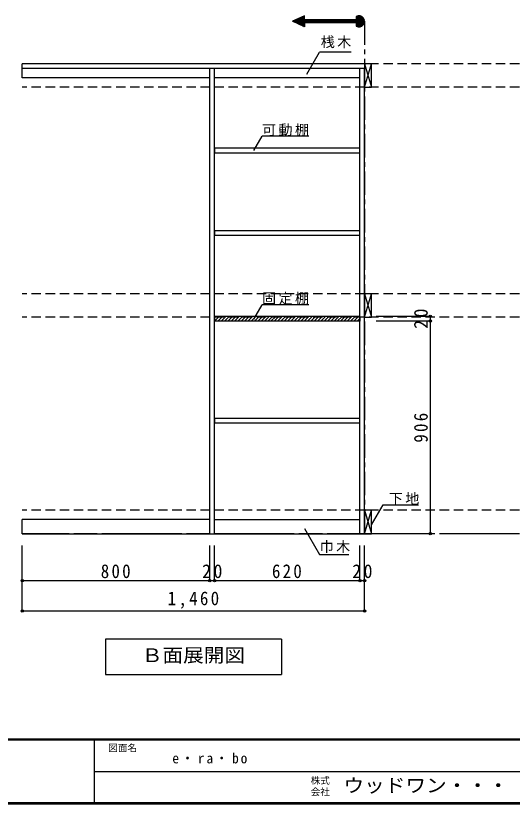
# Model space of a CAD drawing. Units: millimetres at full size, sheet at 1:20. Extents: x -8005 to 8005, y -2932 to 2722.
# Drawn here: x -4439 to -2322, y -2864 to 496 of the extents above; entities that cross this region are included whole.
import ezdxf
from ezdxf.enums import TextEntityAlignment as Align

# ---------------------------------------------------------------- set-up
doc = ezdxf.new("R2010")
doc.units = ezdxf.units.MM
doc.header["$LTSCALE"] = 20
doc.header["$PDMODE"] = 32
doc.header["$PDSIZE"] = 10
doc.linetypes.add('CHAIN1', pattern=[8, 5, -1, 1, -1])
doc.linetypes.add('DASHED2', pattern=[3, 2, -1])
for name, color, linetype in [('0-2_本体', 2, 'Continuous'), ('0-3_固定棚', 2, 'Continuous'), ('0-4_可動棚', 3, 'Continuous'), ('0-7_桟木・巾木', 2, 'Continuous'), ('0-8_引き出し', 2, 'Continuous'), ('0-A_文字', 7, 'Continuous'), ('0-B_寸法', 4, 'Continuous'), ('0-C_ハッチ', 4, 'Continuous'), ('F-1_枠', 6, 'Continuous'), ('F-A_文字', 7, 'Continuous')]:
    doc.layers.add(name, color=color, linetype=linetype)
doc.styles.add('ＭＳ ゴシック', font='')
doc.styles.get('ＭＳ ゴシック').set_extended_font_data('MS Gothic')

msp = doc.modelspace()

# ---------------------------------------------------------------- linework, layer by layer
at = {"layer": '0-2_本体', "color": 3}
for p, q in [((-2951.69, 291.73), (-4411.69, 291.73)), ((-4411.69, 271.73), (-4411.69, 291.73)), ((-2951.69, 271.73), (-4411.69, 271.73)), ((-3611.69, -1711.27), (-3611.69, 271.73)), ((-3591.69, -1711.27), (-3591.69, 271.73)), ((-2951.69, 291.73), (-2951.69, 271.73)), ((-2951.69, -1711.27), (-2951.69, 271.73)), ((-4411.69, -1711.27), (-2951.69, -1711.27))]:
    msp.add_line(p, q, dxfattribs=at)
msp.add_lwpolyline([(-2951.69, -1711.27), (-2971.69, -1711.27), (-2971.69, 271.73)], dxfattribs=at)
at = {"layer": '0-3_固定棚', "color": 3}
for p, q in [((-3591.69, -785.27), (-3591.69, -805.27)), ((-2971.69, -785.27), (-3591.69, -785.27)), ((-2971.69, -805.27), (-3591.69, -805.27)), ((-2971.69, -785.27), (-2971.69, -805.27))]:
    msp.add_line(p, q, dxfattribs=at)
at = {"layer": '0-4_可動棚'}
for p, q in [((-2972.69, -68.77), (-3590.69, -68.77)), ((-3590.69, -88.77), (-3590.69, -68.77)), ((-2972.69, -88.77), (-3590.69, -88.77)), ((-2972.69, -88.77), (-2972.69, -68.77)), ((-2972.69, -420.77), (-3590.69, -420.77)), ((-3590.69, -440.77), (-3590.69, -420.77)), ((-2972.69, -440.77), (-2972.69, -420.77)), ((-2972.69, -440.77), (-3590.69, -440.77)), ((-2972.69, -1220.77), (-3590.69, -1220.77)), ((-3590.69, -1240.77), (-3590.69, -1220.77)), ((-2972.69, -1240.77), (-3590.69, -1240.77)), ((-2972.69, -1240.77), (-2972.69, -1220.77))]:
    msp.add_line(p, q, dxfattribs=at)
at = {"layer": '0-7_桟木・巾木', "color": 7}
for p, q in [((-4411.69, 231.73), (-4411.69, 271.73)), ((-3611.69, 231.73), (-4411.69, 231.73)), ((-2971.69, 231.73), (-3591.69, 231.73)), ((-4411.69, -1711.27), (-4411.69, -1651.27)), ((-3611.69, -1651.27), (-4411.69, -1651.27)), ((-3591.69, -1651.27), (-2971.69, -1651.27))]:
    msp.add_line(p, q, dxfattribs=at)
at = {"layer": '0-8_引き出し', "color": 7}
for p, q in [((-2951.69, 291.73), (-2921.69, 191.73)), ((-2951.69, 191.73), (-2921.69, 291.73)), ((-2951.69, -688.27), (-2921.69, -788.27)), ((-2951.69, -788.27), (-2921.69, -688.27)), ((-2951.69, -1611.27), (-2921.69, -1711.27)), ((-2951.69, -1711.27), (-2921.69, -1611.27))]:
    msp.add_line(p, q, dxfattribs=at)
at = {"layer": '0-8_引き出し', "color": 3}
for points in [[(-2921.69, 191.73), (-2921.69, 291.73), (-2951.69, 291.73), (-2951.69, 191.73)], [(-2921.69, -788.27), (-2921.69, -688.27), (-2951.69, -688.27), (-2951.69, -788.27)], [(-2921.69, -1711.27), (-2921.69, -1611.27), (-2951.69, -1611.27), (-2951.69, -1711.27)]]:
    msp.add_lwpolyline(points, close=True, dxfattribs=at)
at = {"layer": '0-A_文字'}
for p, q in [((-3207.59, 496.21), (-3258.41, 472.6)), ((-3207.59, 448.99), (-3258.41, 472.6)), ((-3256.73, 471.82), (-3257.79, 472.88)), ((-3251.45, 469.36), (-3255.86, 473.78)), ((-3246.16, 466.91), (-3253.93, 474.68)), ((-3240.88, 464.45), (-3252, 475.57)), ((-3235.6, 462), (-3250.07, 476.47)), ((-3230.31, 459.54), (-3248.14, 477.37)), ((-3225.03, 457.09), (-3246.21, 478.26)), ((-3219.75, 454.64), (-3244.28, 479.16)), ((-3214.46, 452.18), (-3242.34, 480.06)), ((-3209.18, 449.73), (-3240.41, 480.96)), ((-3207.59, 450.96), (-3238.48, 481.85)), ((-3207.59, 453.79), (-3236.55, 482.75)), ((-3207.59, 456.62), (-3234.62, 483.65)), ((-3207.59, 459.45), (-3232.69, 484.55)), ((-3207.59, 462.27), (-3230.76, 485.44)), ((-3207.59, 465.1), (-3228.83, 486.34)), ((-3206.36, 466.7), (-3226.89, 487.24)), ((-3203.53, 466.7), (-3224.96, 488.13)), ((-3200.7, 466.7), (-3223.03, 489.03)), ((-3197.87, 466.7), (-3221.1, 489.93)), ((-3207.59, 479.24), (-3219.17, 490.83)), ((-3207.59, 482.07), (-3217.24, 491.72)), ((-3207.59, 484.9), (-3215.31, 492.62)), ((-3207.59, 487.73), (-3213.38, 493.52)), ((-3207.59, 490.56), (-3211.44, 494.42)), ((-3207.59, 493.39), (-3209.51, 495.31)), ((-3207.59, 478.49), (-3207.59, 496.21)), ((-3195.04, 466.7), (-3206.84, 478.49)), ((-3192.21, 466.7), (-3204.01, 478.49)), ((-3189.39, 466.7), (-3201.18, 478.49)), ((-3186.56, 466.7), (-3198.35, 478.49)), ((-3183.73, 466.7), (-3195.52, 478.49)), ((-3180.9, 466.7), (-3192.69, 478.49)), ((-3178.07, 466.7), (-3189.87, 478.49)), ((-3175.24, 466.7), (-3187.04, 478.49)), ((-3172.42, 466.7), (-3184.21, 478.49)), ((-3169.59, 466.7), (-3181.38, 478.49)), ((-3166.76, 466.7), (-3178.55, 478.49)), ((-3163.93, 466.7), (-3175.72, 478.49)), ((-3161.1, 466.7), (-3172.9, 478.49)), ((-3158.27, 466.7), (-3170.07, 478.49)), ((-3155.44, 466.7), (-3167.24, 478.49)), ((-3152.62, 466.7), (-3164.41, 478.49)), ((-3149.79, 466.7), (-3161.58, 478.49)), ((-3146.96, 466.7), (-3158.75, 478.49)), ((-3144.13, 466.7), (-3155.92, 478.49)), ((-3141.3, 466.7), (-3153.1, 478.49)), ((-3138.47, 466.7), (-3150.27, 478.49)), ((-3135.65, 466.7), (-3147.44, 478.49)), ((-3132.82, 466.7), (-3144.61, 478.49)), ((-3129.99, 466.7), (-3141.78, 478.49)), ((-3127.16, 466.7), (-3138.95, 478.49)), ((-3124.33, 466.7), (-3136.13, 478.49)), ((-3121.5, 466.7), (-3133.3, 478.49)), ((-3118.68, 466.7), (-3130.47, 478.49)), ((-3115.85, 466.7), (-3127.64, 478.49)), ((-3113.02, 466.7), (-3124.81, 478.49)), ((-3110.19, 466.7), (-3121.98, 478.49)), ((-3107.36, 466.7), (-3119.16, 478.49)), ((-3104.53, 466.7), (-3116.33, 478.49)), ((-3101.7, 466.7), (-3113.5, 478.49)), ((-3098.88, 466.7), (-3110.67, 478.49)), ((-3096.05, 466.7), (-3107.84, 478.49)), ((-3093.22, 466.7), (-3105.01, 478.49)), ((-3090.39, 466.7), (-3102.18, 478.49)), ((-3087.56, 466.7), (-3099.36, 478.49)), ((-3084.73, 466.7), (-3096.53, 478.49)), ((-3081.91, 466.7), (-3093.7, 478.49)), ((-3079.08, 466.7), (-3090.87, 478.49)), ((-3076.25, 466.7), (-3088.04, 478.49)), ((-3073.42, 466.7), (-3085.21, 478.49)), ((-3070.59, 466.7), (-3082.39, 478.49)), ((-3067.76, 466.7), (-3079.56, 478.49)), ((-3064.94, 466.7), (-3076.73, 478.49)), ((-3062.11, 466.7), (-3073.9, 478.49)), ((-3059.28, 466.7), (-3071.07, 478.49)), ((-3056.45, 466.7), (-3068.24, 478.49)), ((-3053.62, 466.7), (-3065.42, 478.49)), ((-3050.79, 466.7), (-3062.59, 478.49)), ((-3047.96, 466.7), (-3059.76, 478.49)), ((-3045.14, 466.7), (-3056.93, 478.49)), ((-3042.31, 466.7), (-3054.1, 478.49)), ((-3039.48, 466.7), (-3051.27, 478.49)), ((-3036.65, 466.7), (-3048.44, 478.49)), ((-3033.82, 466.7), (-3045.62, 478.49)), ((-3030.99, 466.7), (-3042.79, 478.49)), ((-3028.17, 466.7), (-3039.96, 478.49)), ((-3025.34, 466.7), (-3037.13, 478.49)), ((-3022.51, 466.7), (-3034.3, 478.49)), ((-3019.68, 466.7), (-3031.47, 478.49)), ((-3016.85, 466.7), (-3028.65, 478.49)), ((-3014.02, 466.7), (-3025.82, 478.49)), ((-3011.2, 466.7), (-3022.99, 478.49)), ((-3008.37, 466.7), (-3020.16, 478.49)), ((-3005.54, 466.7), (-3017.33, 478.49)), ((-3002.71, 466.7), (-3014.5, 478.49)), ((-2999.88, 466.7), (-3011.68, 478.49)), ((-2997.05, 466.7), (-3008.85, 478.49)), ((-2994.22, 466.7), (-3006.02, 478.49)), ((-2991.4, 466.7), (-3003.19, 478.49)), ((-2988.57, 466.7), (-3000.36, 478.49)), ((-2968.91, 449.87), (-2997.53, 478.49)), ((-2966.78, 450.57), (-2994.7, 478.49)), ((-2964.82, 451.44), (-2991.88, 478.49)), ((-2963, 452.44), (-2989.05, 478.49)), ((-2955.76, 459.34), (-2987.1, 490.69)), ((-2956.96, 457.72), (-2987.1, 487.86)), ((-2958.29, 456.22), (-2987.1, 485.03)), ((-2959.74, 454.84), (-2987.1, 482.21)), ((-2961.3, 453.58), (-2987.1, 479.38)), ((-2954.68, 461.09), (-2986.8, 493.22)), ((-2953.73, 462.98), (-2984.92, 494.16)), ((-2952.94, 465.01), (-2982.88, 494.96)), ((-2952.31, 467.21), (-2980.68, 495.58)), ((-2951.88, 469.61), (-2978.29, 496.02)), ((-2951.69, 472.25), (-2975.65, 496.2)), ((-2951.83, 475.22), (-2972.67, 496.06)), ((-2952.49, 478.71), (-2969.19, 495.4)), ((-2954.25, 483.29), (-2964.6, 493.65)), ((-2987.1, 466.7), (-3207.59, 466.7)), ((-3207.59, 466.7), (-3207.59, 448.99)), ((-2987.1, 466.7), (-2987.1, 452.15)), ((-2971.21, 449.34), (-2987.1, 465.23)), ((-2973.73, 449.04), (-2987.1, 462.41)), ((-2976.54, 449.02), (-2987.1, 459.58)), ((-2979.77, 449.41), (-2987.1, 456.75)), ((-2983.72, 450.54), (-2987.1, 453.92)), ((-3424.1, -77.83), (-3389.08, -17.18)), ((-3189.08, -17.18), (-3389.08, -17.18)), ((-3424.1, -796.33), (-3389.08, -735.68)), ((-3189.08, -735.68), (-3389.08, -735.68)), ((-3207.48, -1689.03), (-3143.27, -1800.25)), ((-3143.27, -1800.25), (-3019.5, -1800.25)), ((-3306.69, -2161.27), (-3306.69, -2311.27)), ((-4056.69, -2311.27), (-3306.69, -2311.27))]:
    msp.add_line(p, q, dxfattribs=at)
at = {"layer": '0-A_文字', "linetype": 'CHAIN1'}
for p, q in [((-2951.69, 472.73), (-2951.69, -1711.27)), ((-1211.69, -1711.27), (-4411.69, -1711.27))]:
    msp.add_line(p, q, dxfattribs=at)
at = {"layer": '0-A_文字'}
for points in [[(-2987.1, 493.04), (-2987.1, 478.49), (-3207.59, 478.49)], [(-2921.69, -1672.95), (-2872.92, -1588.48), (-2722.39, -1588.48)], [(-3306.69, -2161.27), (-4056.69, -2161.27), (-4056.69, -2311.27)]]:
    msp.add_lwpolyline(points, dxfattribs=at)
msp.add_arc((-2975.3, 472.6), 23.61, 240, 120, dxfattribs=at)
at = {"layer": '0-B_寸法', "color": 7}
for p in [(-3198.09, 246.66), (-3008.68, 341.62)]:
    msp.add_line(p, (-3143.27, 341.62), dxfattribs=at)
at = {"layer": '0-B_寸法', "linetype": 'DASHED2'}
for p, q in [((-1211.69, 291.73), (-4411.69, 291.73)), ((-1211.69, 191.73), (-4411.69, 191.73)), ((-1211.69, -688.27), (-4411.69, -688.27)), ((-1211.69, -788.27), (-4411.69, -788.27)), ((-1211.69, -1611.27), (-4411.69, -1611.27)), ((-1211.69, -1711.27), (-4411.69, -1711.27))]:
    msp.add_line(p, q, dxfattribs=at)
at = {"layer": '0-B_寸法'}
for p, q in [((-2671.69, -785.27), (-2901.69, -785.27)), ((-2671.69, -805.27), (-2901.69, -805.27)), ((-2671.69, -785.27), (-2671.69, -805.27)), ((-2671.69, -805.27), (-2671.69, -1711.27)), ((-2671.69, -1711.27), (-2901.69, -1711.27)), ((-4411.69, -1911.27), (-4411.69, -1761.27)), ((-3611.69, -1911.27), (-3611.69, -1761.27)), ((-3591.69, -1911.27), (-3591.69, -1761.27)), ((-2971.69, -1911.27), (-2971.69, -1761.27)), ((-2951.69, -1911.27), (-2951.69, -1761.27)), ((-4411.69, -2041.27), (-4411.69, -1911.27)), ((-4411.69, -1911.27), (-3611.69, -1911.27)), ((-3611.69, -1911.27), (-3591.69, -1911.27)), ((-3591.69, -1911.27), (-2971.69, -1911.27)), ((-2971.69, -1911.27), (-2951.69, -1911.27)), ((-2951.69, -2041.27), (-2951.69, -1911.27))]:
    msp.add_line(p, q, dxfattribs=at)
msp.add_lwpolyline([(-2951.69, -2041.27), (-4411.69, -2041.27), (-4411.69, -1761.27)], dxfattribs=at)
at = {"layer": '0-B_寸法', "color": 7}
for p in [(-2671.69, -785.27), (-2671.69, -805.27), (-2671.69, -1711.27), (-4411.69, -1911.27), (-3611.69, -1911.27), (-3591.69, -1911.27), (-2971.69, -1911.27), (-2951.69, -1911.27), (-4411.69, -2041.27), (-2951.69, -2041.27)]:
    msp.add_point(p, dxfattribs=at)
at = {"layer": '0-C_ハッチ'}
for p, q in [((-3591.69, -791.57), (-3585.38, -785.27)), ((-3591.24, -805.27), (-3571.24, -785.27)), ((-3577.1, -805.27), (-3557.1, -785.27)), ((-3562.95, -805.27), (-3542.95, -785.27)), ((-3548.81, -805.27), (-3528.81, -785.27)), ((-3534.67, -805.27), (-3514.67, -785.27)), ((-3520.53, -805.27), (-3500.53, -785.27)), ((-3506.39, -805.27), (-3486.39, -785.27)), ((-3492.24, -805.27), (-3472.24, -785.27)), ((-3478.1, -805.27), (-3458.1, -785.27)), ((-3463.96, -805.27), (-3443.96, -785.27)), ((-3449.82, -805.27), (-3429.82, -785.27)), ((-3435.68, -805.27), (-3415.68, -785.27)), ((-3421.53, -805.27), (-3401.53, -785.27)), ((-3407.39, -805.27), (-3387.39, -785.27)), ((-3393.25, -805.27), (-3373.25, -785.27)), ((-3379.11, -805.27), (-3359.11, -785.27)), ((-3364.96, -805.27), (-3344.96, -785.27)), ((-3350.82, -805.27), (-3330.82, -785.27)), ((-3336.68, -805.27), (-3316.68, -785.27)), ((-3322.54, -805.27), (-3302.54, -785.27)), ((-3308.4, -805.27), (-3288.4, -785.27)), ((-3294.25, -805.27), (-3274.25, -785.27)), ((-3280.11, -805.27), (-3260.11, -785.27)), ((-3265.97, -805.27), (-3245.97, -785.27)), ((-3251.83, -805.27), (-3231.83, -785.27)), ((-3237.69, -805.27), (-3217.69, -785.27)), ((-3223.54, -805.27), (-3203.54, -785.27)), ((-3209.4, -805.27), (-3189.4, -785.27)), ((-3195.26, -805.27), (-3175.26, -785.27)), ((-3181.12, -805.27), (-3161.12, -785.27)), ((-3166.97, -805.27), (-3146.97, -785.27)), ((-3152.83, -805.27), (-3132.83, -785.27)), ((-3138.69, -805.27), (-3118.69, -785.27)), ((-3124.55, -805.27), (-3104.55, -785.27)), ((-3110.41, -805.27), (-3090.41, -785.27)), ((-3096.26, -805.27), (-3076.26, -785.27)), ((-3082.12, -805.27), (-3062.12, -785.27)), ((-3067.98, -805.27), (-3047.98, -785.27)), ((-3053.84, -805.27), (-3033.84, -785.27)), ((-3039.7, -805.27), (-3019.7, -785.27)), ((-3025.55, -805.27), (-3005.55, -785.27)), ((-3011.41, -805.27), (-2991.41, -785.27)), ((-2997.27, -805.27), (-2977.27, -785.27)), ((-2983.13, -805.27), (-2971.69, -793.83))]:
    msp.add_line(p, q, dxfattribs=at)
at = {"layer": 'F-1_枠'}
for p, q in [((-205, -2587.71), (-8005, -2587.71)), ((-205, -2591.04), (-8005, -2591.04)), ((-4105, -2591.04), (-4105, -2857.71)), ((-4105, -2724.37), (-211.67, -2724.38)), ((-205, -2857.71), (-8005, -2857.71)), ((-205, -2861.04), (-8005, -2861.04)), ((-205, -2864.37), (-8005, -2864.37))]:
    msp.add_line(p, q, dxfattribs=at)

# ---------------------------------------------------------------- texts
at = {"layer": '0-A_文字', "style": 'ＭＳ ゴシック', "width": 1.1}
msp.add_text('Ｂ面展開図', height=58.65, dxfattribs=at).set_placement((-3901.69, -2276.27), align=Align.BOTTOM_LEFT)
at = {"layer": '0-A_文字', "char_height": 43.99, "attachment_point": 7, "style": 'ＭＳ ゴシック'}
for s, insert in [('\\T1.17;可動棚', (-3389.08, -17.18)), ('\\T1.17;固定棚', (-3389.08, -735.68)), ('\\T1.17;下地', (-2848.42, -1588.48)), ('\\T1.17;巾木', (-3143.27, -1793.14))]:
    msp.add_mtext(s, dxfattribs=dict(at, insert=insert))
at = {"layer": '0-B_寸法', "color": 7, "attachment_point": 7, "style": 'ＭＳ ゴシック'}
for s, insert, char_height in [('\\T1.17;桟木', (-3138.68, 358.08), 43.99), ('\\T1.27;\\W0.9;800', (-4076.69, -1901.27), 58.65), ('\\T1.27;\\W0.95;20', (-3644.19, -1901.27), 58.65), ('\\T1.27;\\W0.9;620', (-3346.69, -1901.27), 58.65), ('\\T1.27;\\W0.95;20', (-3004.19, -1901.27), 58.65), ('\\T1.28;\\W0.9;1,460', (-3791.69, -2031.27), 58.65)]:
    msp.add_mtext(s, dxfattribs=dict(at, insert=insert, char_height=char_height))
at = {"layer": '0-B_寸法', "color": 7, "char_height": 58.65, "attachment_point": 7, "rotation": 90, "style": 'ＭＳ ゴシック'}
for s, insert in [('\\T1.27;\\W0.95;20', (-2681.69, -837.77)), ('\\T1.27;\\W0.9;906', (-2681.69, -1323.27))]:
    msp.add_mtext(s, dxfattribs=dict(at, insert=insert))
at = {"layer": 'F-A_文字', "style": 'ＭＳ ゴシック'}
for s, p in [('図面名', (-4045, -2647.71)), ('株式', (-3181.67, -2787.04)), ('会社', (-3181.67, -2835.04))]:
    msp.add_text(s, height=29.33, dxfattribs=at).set_placement(p, align=Align.BOTTOM_LEFT)
at = {"layer": 'F-A_文字', "style": 'ＭＳ ゴシック', "width": 1.1}
msp.add_text('ウッドワン・・・', height=58.65, dxfattribs=at).set_placement((-3041.67, -2831.04), align=Align.BOTTOM_LEFT)
at = {"layer": 'F-A_文字', "insert": (-3771.67, -2691.04), "char_height": 43.99, "attachment_point": 7, "style": 'ＭＳ ゴシック'}
msp.add_mtext('\\T1.28;\\W0.95;e・ra・bo', dxfattribs=at)

doc.saveas('drawing.dxf')
